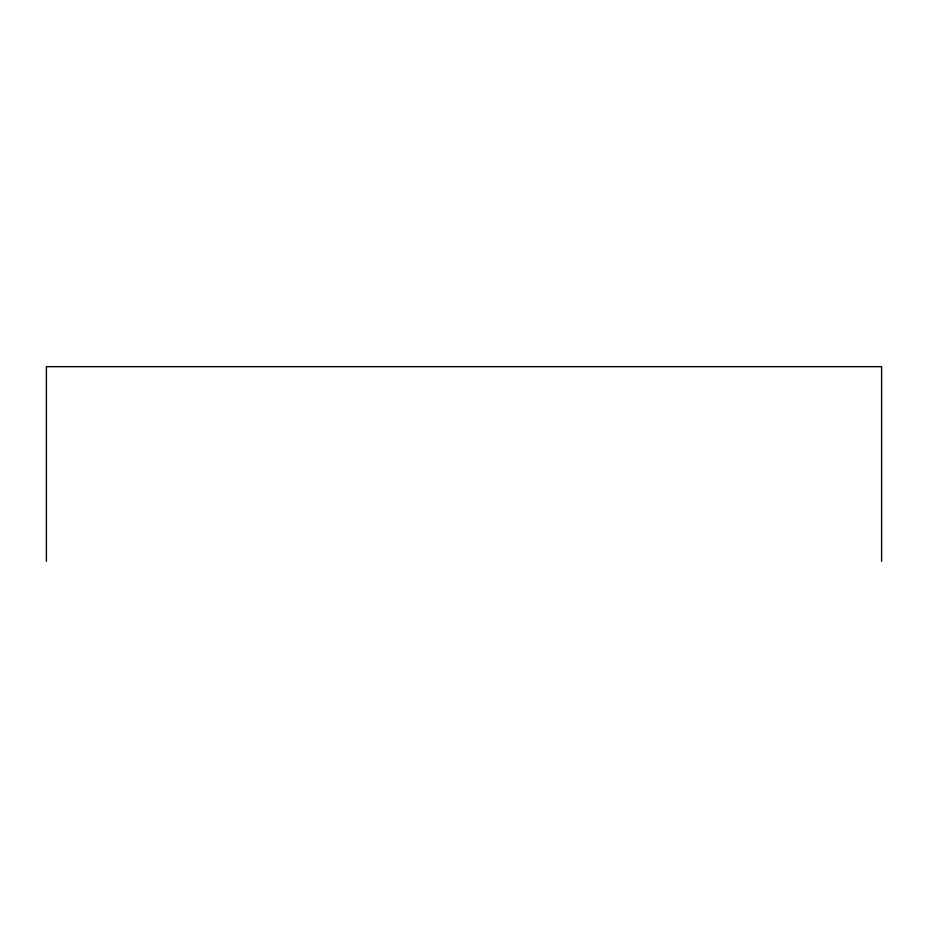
<?xml version="1.0" encoding="UTF-8"?>
<svg xmlns="http://www.w3.org/2000/svg" width="928" height="928" viewBox="0 0 928 928"><rect width="100%" height="100%" fill="white"/><g stroke="black" fill="none" stroke-linecap="round" stroke-linejoin="round"><path stroke-width="1.39" d="M881.6 561.324L881.6 366.676L46.4 366.676L46.4 561.324"/></g></svg>
